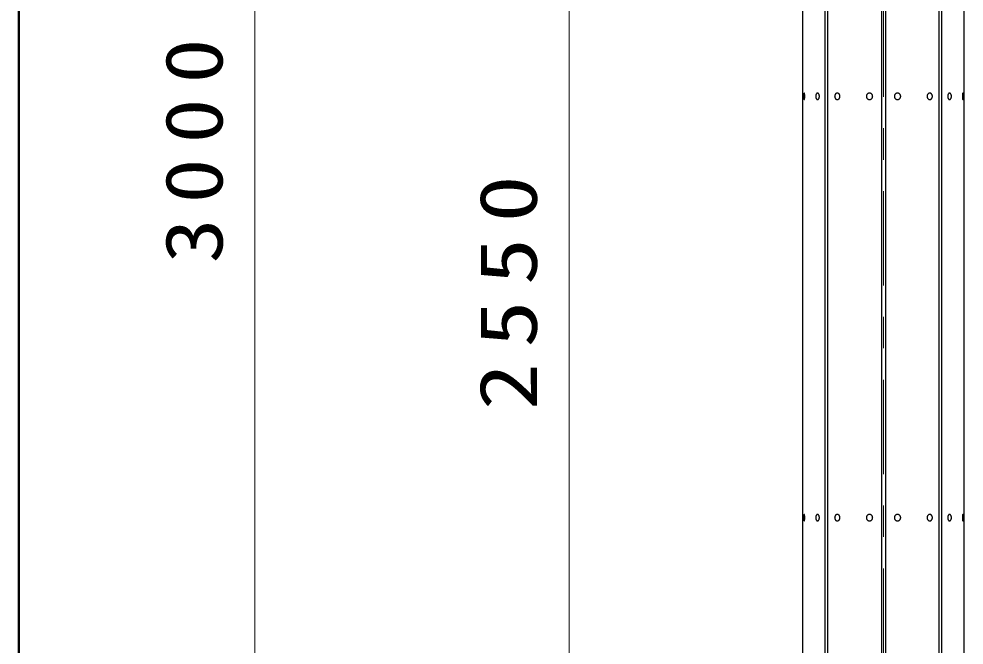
# Model space of a CAD drawing. Units: millimetres on the paper, scale 1:50. Extents: x -365 to 2, y 0 to 257.
# Drawn here: x -365 to -334.93, y 78.05 to 97.97 of the extents above; entities that cross this region are included whole.
import ezdxf

# ---------------------------------------------------------------- set-up
doc = ezdxf.new("R2010")
doc.units = ezdxf.units.MM
doc.linetypes.add('USER2', pattern=[6, 3, -1, 1, -1])
doc.layers.add('LY_1', color=7, linetype='Continuous', lineweight=25)
doc.layers.add('LY_2', color=7, linetype='Continuous', lineweight=13)
doc.styles.add('ＭＳ ゴシック', font='')
doc.styles.get('ＭＳ ゴシック').set_extended_font_data('MS Gothic')

msp = doc.modelspace()

# ---------------------------------------------------------------- linework, layer by layer
at = {"layer": 'LY_1', "linetype": 'USER2', "lineweight": 13}
msp.add_line((-337.491, 59.488), (-337.491, 127.226), dxfattribs=at)
at = {"layer": 'LY_1', "lineweight": 13}
for p, q in [((-357.491, 64.002), (-357.491, 124.002)), ((-347.491, 64.002), (-347.491, 115.002))]:
    msp.add_line(p, q, dxfattribs=at)
at = {"layer": 'LY_1'}
for p, q in [((-340.054, 67.002), (-340.054, 110.602)), ((-339.345, 67.002), (-339.345, 110.602)), ((-339.261, 67.002), (-339.261, 110.602)), ((-337.55, 67.002), (-337.55, 110.602)), ((-337.431, 110.602), (-337.431, 67.002)), ((-335.721, 67.002), (-335.721, 110.602)), ((-335.637, 67.002), (-335.637, 110.602)), ((-334.928, 67.002), (-334.928, 110.602))]:
    msp.add_line(p, q, dxfattribs=at)
for points in [[(-340.015, 95.604), (-340.016, 95.604), (-340.018, 95.602), (-340.019, 95.601), (-340.021, 95.598), (-340.022, 95.594), (-340.024, 95.59), (-340.025, 95.585), (-340.026, 95.58), (-340.027, 95.574), (-340.028, 95.567), (-340.029, 95.56), (-340.03, 95.553), (-340.03, 95.545), (-340.031, 95.537), (-340.031, 95.528), (-340.032, 95.519), (-340.032, 95.51), (-340.032, 95.502), (-340.032, 95.493), (-340.032, 95.484), (-340.031, 95.475), (-340.031, 95.467), (-340.03, 95.458), (-340.03, 95.45), (-340.029, 95.443), (-340.028, 95.436), (-340.027, 95.429), (-340.026, 95.423), (-340.025, 95.418), (-340.024, 95.413), (-340.022, 95.409), (-340.021, 95.405), (-340.019, 95.403), (-340.018, 95.401), (-340.016, 95.399), (-340.015, 95.399), (-340.014, 95.399), (-340.012, 95.401), (-340.011, 95.403), (-340.009, 95.405), (-340.008, 95.409), (-340.007, 95.413), (-340.005, 95.418), (-340.004, 95.423), (-340.003, 95.429), (-340.002, 95.436), (-340.001, 95.443), (-340, 95.45), (-340, 95.458), (-339.999, 95.467), (-339.999, 95.475), (-339.998, 95.484), (-339.998, 95.493), (-339.998, 95.502), (-339.998, 95.51), (-339.998, 95.519), (-339.999, 95.528), (-339.999, 95.537), (-340, 95.545), (-340, 95.553), (-340.001, 95.56), (-340.002, 95.567), (-340.003, 95.574), (-340.004, 95.58), (-340.005, 95.585), (-340.007, 95.59), (-340.008, 95.594), (-340.009, 95.598), (-340.011, 95.601), (-340.012, 95.602), (-340.014, 95.604)], [(-339.591, 95.604), (-339.596, 95.604), (-339.601, 95.602), (-339.606, 95.601), (-339.611, 95.598), (-339.615, 95.594), (-339.62, 95.59), (-339.624, 95.585), (-339.628, 95.58), (-339.632, 95.574), (-339.635, 95.567), (-339.639, 95.56), (-339.641, 95.553), (-339.644, 95.545), (-339.646, 95.537), (-339.647, 95.528), (-339.648, 95.519), (-339.649, 95.51), (-339.649, 95.502), (-339.649, 95.493), (-339.648, 95.484), (-339.647, 95.475), (-339.646, 95.467), (-339.644, 95.458), (-339.641, 95.45), (-339.639, 95.443), (-339.635, 95.436), (-339.632, 95.429), (-339.628, 95.423), (-339.624, 95.418), (-339.62, 95.413), (-339.615, 95.409), (-339.611, 95.405), (-339.606, 95.403), (-339.601, 95.401), (-339.596, 95.399), (-339.591, 95.399), (-339.585, 95.399), (-339.58, 95.401), (-339.575, 95.403), (-339.571, 95.405), (-339.566, 95.409), (-339.561, 95.413), (-339.557, 95.418), (-339.553, 95.423), (-339.549, 95.429), (-339.546, 95.436), (-339.543, 95.443), (-339.54, 95.45), (-339.538, 95.458), (-339.536, 95.467), (-339.534, 95.475), (-339.533, 95.484), (-339.532, 95.493), (-339.532, 95.502), (-339.532, 95.51), (-339.533, 95.519), (-339.534, 95.528), (-339.536, 95.537), (-339.538, 95.545), (-339.54, 95.553), (-339.543, 95.56), (-339.546, 95.567), (-339.549, 95.574), (-339.553, 95.58), (-339.557, 95.585), (-339.561, 95.59), (-339.566, 95.594), (-339.571, 95.598), (-339.575, 95.601), (-339.58, 95.602), (-339.585, 95.604)], [(-338.962, 95.604), (-338.969, 95.604), (-338.976, 95.602), (-338.983, 95.601), (-338.99, 95.598), (-338.997, 95.594), (-339.004, 95.59), (-339.01, 95.585), (-339.016, 95.58), (-339.021, 95.574), (-339.026, 95.567), (-339.031, 95.56), (-339.034, 95.553), (-339.038, 95.545), (-339.041, 95.537), (-339.043, 95.528), (-339.044, 95.519), (-339.045, 95.51), (-339.046, 95.502), (-339.045, 95.493), (-339.044, 95.484), (-339.043, 95.475), (-339.041, 95.467), (-339.038, 95.458), (-339.034, 95.45), (-339.031, 95.443), (-339.026, 95.436), (-339.021, 95.429), (-339.016, 95.423), (-339.01, 95.418), (-339.004, 95.413), (-338.997, 95.409), (-338.99, 95.405), (-338.983, 95.403), (-338.976, 95.401), (-338.969, 95.399), (-338.962, 95.399), (-338.954, 95.399), (-338.947, 95.401), (-338.94, 95.403), (-338.933, 95.405), (-338.926, 95.409), (-338.92, 95.413), (-338.914, 95.418), (-338.908, 95.423), (-338.902, 95.429), (-338.897, 95.436), (-338.893, 95.443), (-338.889, 95.45), (-338.886, 95.458), (-338.883, 95.467), (-338.881, 95.475), (-338.879, 95.484), (-338.878, 95.493), (-338.878, 95.502), (-338.878, 95.51), (-338.879, 95.519), (-338.881, 95.528), (-338.883, 95.537), (-338.886, 95.545), (-338.889, 95.553), (-338.893, 95.56), (-338.897, 95.567), (-338.902, 95.574), (-338.908, 95.58), (-338.914, 95.585), (-338.92, 95.59), (-338.926, 95.594), (-338.933, 95.598), (-338.94, 95.601), (-338.947, 95.602), (-338.954, 95.604)], [(-337.936, 95.604), (-337.945, 95.604), (-337.954, 95.602), (-337.962, 95.601), (-337.971, 95.598), (-337.979, 95.594), (-337.986, 95.59), (-337.994, 95.585), (-338.001, 95.58), (-338.007, 95.574), (-338.013, 95.567), (-338.018, 95.56), (-338.023, 95.553), (-338.027, 95.545), (-338.03, 95.537), (-338.033, 95.528), (-338.035, 95.519), (-338.036, 95.51), (-338.036, 95.502), (-338.036, 95.493), (-338.035, 95.484), (-338.033, 95.475), (-338.03, 95.467), (-338.027, 95.458), (-338.023, 95.45), (-338.018, 95.443), (-338.013, 95.436), (-338.007, 95.429), (-338.001, 95.423), (-337.994, 95.418), (-337.986, 95.413), (-337.979, 95.409), (-337.971, 95.405), (-337.962, 95.403), (-337.954, 95.401), (-337.945, 95.399), (-337.936, 95.399), (-337.928, 95.399), (-337.919, 95.401), (-337.911, 95.403), (-337.902, 95.405), (-337.894, 95.409), (-337.886, 95.413), (-337.879, 95.418), (-337.872, 95.423), (-337.866, 95.429), (-337.86, 95.436), (-337.855, 95.443), (-337.85, 95.45), (-337.846, 95.458), (-337.842, 95.467), (-337.84, 95.475), (-337.838, 95.484), (-337.837, 95.493), (-337.836, 95.502), (-337.837, 95.51), (-337.838, 95.519), (-337.84, 95.528), (-337.842, 95.537), (-337.846, 95.545), (-337.85, 95.553), (-337.855, 95.56), (-337.86, 95.567), (-337.866, 95.574), (-337.872, 95.58), (-337.879, 95.585), (-337.886, 95.59), (-337.894, 95.594), (-337.902, 95.598), (-337.911, 95.601), (-337.919, 95.602), (-337.928, 95.604)], [(-337.045, 95.604), (-337.054, 95.604), (-337.063, 95.602), (-337.071, 95.601), (-337.079, 95.598), (-337.087, 95.594), (-337.095, 95.59), (-337.103, 95.585), (-337.109, 95.58), (-337.116, 95.574), (-337.122, 95.567), (-337.127, 95.56), (-337.132, 95.553), (-337.136, 95.545), (-337.139, 95.537), (-337.142, 95.528), (-337.144, 95.519), (-337.145, 95.51), (-337.145, 95.502), (-337.145, 95.493), (-337.144, 95.484), (-337.142, 95.475), (-337.139, 95.467), (-337.136, 95.458), (-337.132, 95.45), (-337.127, 95.443), (-337.122, 95.436), (-337.116, 95.429), (-337.109, 95.423), (-337.103, 95.418), (-337.095, 95.413), (-337.087, 95.409), (-337.079, 95.405), (-337.071, 95.403), (-337.063, 95.401), (-337.054, 95.399), (-337.045, 95.399), (-337.036, 95.399), (-337.028, 95.401), (-337.019, 95.403), (-337.011, 95.405), (-337.003, 95.409), (-336.995, 95.413), (-336.988, 95.418), (-336.981, 95.423), (-336.974, 95.429), (-336.969, 95.436), (-336.963, 95.443), (-336.959, 95.45), (-336.955, 95.458), (-336.951, 95.467), (-336.949, 95.475), (-336.947, 95.484), (-336.946, 95.493), (-336.945, 95.502), (-336.946, 95.51), (-336.947, 95.519), (-336.949, 95.528), (-336.951, 95.537), (-336.955, 95.545), (-336.959, 95.553), (-336.963, 95.56), (-336.969, 95.567), (-336.974, 95.574), (-336.981, 95.58), (-336.988, 95.585), (-336.995, 95.59), (-337.003, 95.594), (-337.011, 95.598), (-337.019, 95.601), (-337.028, 95.602), (-337.036, 95.604)], [(-336.02, 95.604), (-336.027, 95.604), (-336.034, 95.602), (-336.042, 95.601), (-336.049, 95.598), (-336.055, 95.594), (-336.062, 95.59), (-336.068, 95.585), (-336.074, 95.58), (-336.079, 95.574), (-336.084, 95.567), (-336.089, 95.56), (-336.093, 95.553), (-336.096, 95.545), (-336.099, 95.537), (-336.101, 95.528), (-336.103, 95.519), (-336.104, 95.51), (-336.104, 95.502), (-336.104, 95.493), (-336.103, 95.484), (-336.101, 95.475), (-336.099, 95.467), (-336.096, 95.458), (-336.093, 95.45), (-336.089, 95.443), (-336.084, 95.436), (-336.079, 95.429), (-336.074, 95.423), (-336.068, 95.418), (-336.062, 95.413), (-336.055, 95.409), (-336.049, 95.405), (-336.042, 95.403), (-336.034, 95.401), (-336.027, 95.399), (-336.02, 95.399), (-336.013, 95.399), (-336.005, 95.401), (-335.998, 95.403), (-335.991, 95.405), (-335.984, 95.409), (-335.978, 95.413), (-335.972, 95.418), (-335.966, 95.423), (-335.96, 95.429), (-335.956, 95.436), (-335.951, 95.443), (-335.947, 95.45), (-335.944, 95.458), (-335.941, 95.467), (-335.939, 95.475), (-335.937, 95.484), (-335.936, 95.493), (-335.936, 95.502), (-335.936, 95.51), (-335.937, 95.519), (-335.939, 95.528), (-335.941, 95.537), (-335.944, 95.545), (-335.947, 95.553), (-335.951, 95.56), (-335.956, 95.567), (-335.96, 95.574), (-335.966, 95.58), (-335.972, 95.585), (-335.978, 95.59), (-335.984, 95.594), (-335.991, 95.598), (-335.998, 95.601), (-336.005, 95.602), (-336.013, 95.604)], [(-335.391, 95.604), (-335.396, 95.604), (-335.401, 95.602), (-335.406, 95.601), (-335.411, 95.598), (-335.416, 95.594), (-335.42, 95.59), (-335.425, 95.585), (-335.429, 95.58), (-335.432, 95.574), (-335.436, 95.567), (-335.439, 95.56), (-335.442, 95.553), (-335.444, 95.545), (-335.446, 95.537), (-335.447, 95.528), (-335.449, 95.519), (-335.449, 95.51), (-335.449, 95.502), (-335.449, 95.493), (-335.449, 95.484), (-335.447, 95.475), (-335.446, 95.467), (-335.444, 95.458), (-335.442, 95.45), (-335.439, 95.443), (-335.436, 95.436), (-335.432, 95.429), (-335.429, 95.423), (-335.425, 95.418), (-335.42, 95.413), (-335.416, 95.409), (-335.411, 95.405), (-335.406, 95.403), (-335.401, 95.401), (-335.396, 95.399), (-335.391, 95.399), (-335.386, 95.399), (-335.381, 95.401), (-335.376, 95.403), (-335.371, 95.405), (-335.366, 95.409), (-335.362, 95.413), (-335.357, 95.418), (-335.353, 95.423), (-335.35, 95.429), (-335.346, 95.436), (-335.343, 95.443), (-335.34, 95.45), (-335.338, 95.458), (-335.336, 95.467), (-335.334, 95.475), (-335.333, 95.484), (-335.333, 95.493), (-335.332, 95.502), (-335.333, 95.51), (-335.333, 95.519), (-335.334, 95.528), (-335.336, 95.537), (-335.338, 95.545), (-335.34, 95.553), (-335.343, 95.56), (-335.346, 95.567), (-335.35, 95.574), (-335.353, 95.58), (-335.357, 95.585), (-335.362, 95.59), (-335.366, 95.594), (-335.371, 95.598), (-335.376, 95.601), (-335.381, 95.602), (-335.386, 95.604)], [(-334.967, 95.604), (-334.968, 95.604), (-334.969, 95.602), (-334.971, 95.601), (-334.972, 95.598), (-334.974, 95.594), (-334.975, 95.59), (-334.976, 95.585), (-334.977, 95.58), (-334.979, 95.574), (-334.98, 95.567), (-334.98, 95.56), (-334.981, 95.553), (-334.982, 95.545), (-334.983, 95.537), (-334.983, 95.528), (-334.983, 95.519), (-334.983, 95.51), (-334.984, 95.502), (-334.983, 95.493), (-334.983, 95.484), (-334.983, 95.475), (-334.983, 95.467), (-334.982, 95.458), (-334.981, 95.45), (-334.98, 95.443), (-334.98, 95.436), (-334.979, 95.429), (-334.977, 95.423), (-334.976, 95.418), (-334.975, 95.413), (-334.974, 95.409), (-334.972, 95.405), (-334.971, 95.403), (-334.969, 95.401), (-334.968, 95.399), (-334.967, 95.399), (-334.965, 95.399), (-334.964, 95.401), (-334.962, 95.403), (-334.961, 95.405), (-334.959, 95.409), (-334.958, 95.413), (-334.957, 95.418), (-334.956, 95.423), (-334.955, 95.429), (-334.954, 95.436), (-334.953, 95.443), (-334.952, 95.45), (-334.951, 95.458), (-334.951, 95.467), (-334.95, 95.475), (-334.95, 95.484), (-334.95, 95.493), (-334.95, 95.502), (-334.95, 95.51), (-334.95, 95.519), (-334.95, 95.528), (-334.951, 95.537), (-334.951, 95.545), (-334.952, 95.553), (-334.953, 95.56), (-334.954, 95.567), (-334.955, 95.574), (-334.956, 95.58), (-334.957, 95.585), (-334.958, 95.59), (-334.959, 95.594), (-334.961, 95.598), (-334.962, 95.601), (-334.964, 95.602), (-334.965, 95.604)], [(-340.015, 82.204), (-340.016, 82.204), (-340.018, 82.202), (-340.019, 82.201), (-340.021, 82.198), (-340.022, 82.194), (-340.024, 82.19), (-340.025, 82.185), (-340.026, 82.18), (-340.027, 82.174), (-340.028, 82.167), (-340.029, 82.16), (-340.03, 82.153), (-340.03, 82.145), (-340.031, 82.137), (-340.031, 82.128), (-340.032, 82.119), (-340.032, 82.11), (-340.032, 82.102), (-340.032, 82.093), (-340.032, 82.084), (-340.031, 82.075), (-340.031, 82.066), (-340.03, 82.058), (-340.03, 82.05), (-340.029, 82.043), (-340.028, 82.036), (-340.027, 82.029), (-340.026, 82.023), (-340.025, 82.018), (-340.024, 82.013), (-340.022, 82.009), (-340.021, 82.005), (-340.019, 82.003), (-340.018, 82.001), (-340.016, 81.999), (-340.015, 81.999), (-340.014, 81.999), (-340.012, 82.001), (-340.011, 82.003), (-340.009, 82.005), (-340.008, 82.009), (-340.007, 82.013), (-340.005, 82.018), (-340.004, 82.023), (-340.003, 82.029), (-340.002, 82.036), (-340.001, 82.043), (-340, 82.05), (-340, 82.058), (-339.999, 82.066), (-339.999, 82.075), (-339.998, 82.084), (-339.998, 82.093), (-339.998, 82.102), (-339.998, 82.11), (-339.998, 82.119), (-339.999, 82.128), (-339.999, 82.137), (-340, 82.145), (-340, 82.153), (-340.001, 82.16), (-340.002, 82.167), (-340.003, 82.174), (-340.004, 82.18), (-340.005, 82.185), (-340.007, 82.19), (-340.008, 82.194), (-340.009, 82.198), (-340.011, 82.201), (-340.012, 82.202), (-340.014, 82.204)], [(-339.591, 82.204), (-339.596, 82.204), (-339.601, 82.202), (-339.606, 82.201), (-339.611, 82.198), (-339.615, 82.194), (-339.62, 82.19), (-339.624, 82.185), (-339.628, 82.18), (-339.632, 82.174), (-339.635, 82.167), (-339.639, 82.16), (-339.641, 82.153), (-339.644, 82.145), (-339.646, 82.137), (-339.647, 82.128), (-339.648, 82.119), (-339.649, 82.11), (-339.649, 82.102), (-339.649, 82.093), (-339.648, 82.084), (-339.647, 82.075), (-339.646, 82.066), (-339.644, 82.058), (-339.641, 82.05), (-339.639, 82.043), (-339.635, 82.036), (-339.632, 82.029), (-339.628, 82.023), (-339.624, 82.018), (-339.62, 82.013), (-339.615, 82.009), (-339.611, 82.005), (-339.606, 82.003), (-339.601, 82.001), (-339.596, 81.999), (-339.591, 81.999), (-339.585, 81.999), (-339.58, 82.001), (-339.575, 82.003), (-339.571, 82.005), (-339.566, 82.009), (-339.561, 82.013), (-339.557, 82.018), (-339.553, 82.023), (-339.549, 82.029), (-339.546, 82.036), (-339.543, 82.043), (-339.54, 82.05), (-339.538, 82.058), (-339.536, 82.066), (-339.534, 82.075), (-339.533, 82.084), (-339.532, 82.093), (-339.532, 82.102), (-339.532, 82.11), (-339.533, 82.119), (-339.534, 82.128), (-339.536, 82.137), (-339.538, 82.145), (-339.54, 82.153), (-339.543, 82.16), (-339.546, 82.167), (-339.549, 82.174), (-339.553, 82.18), (-339.557, 82.185), (-339.561, 82.19), (-339.566, 82.194), (-339.571, 82.198), (-339.575, 82.201), (-339.58, 82.202), (-339.585, 82.204)], [(-338.962, 82.204), (-338.969, 82.204), (-338.976, 82.202), (-338.983, 82.201), (-338.99, 82.198), (-338.997, 82.194), (-339.004, 82.19), (-339.01, 82.185), (-339.016, 82.18), (-339.021, 82.174), (-339.026, 82.167), (-339.031, 82.16), (-339.034, 82.153), (-339.038, 82.145), (-339.041, 82.137), (-339.043, 82.128), (-339.044, 82.119), (-339.045, 82.11), (-339.046, 82.102), (-339.045, 82.093), (-339.044, 82.084), (-339.043, 82.075), (-339.041, 82.066), (-339.038, 82.058), (-339.034, 82.05), (-339.031, 82.043), (-339.026, 82.036), (-339.021, 82.029), (-339.016, 82.023), (-339.01, 82.018), (-339.004, 82.013), (-338.997, 82.009), (-338.99, 82.005), (-338.983, 82.003), (-338.976, 82.001), (-338.969, 81.999), (-338.962, 81.999), (-338.954, 81.999), (-338.947, 82.001), (-338.94, 82.003), (-338.933, 82.005), (-338.926, 82.009), (-338.92, 82.013), (-338.914, 82.018), (-338.908, 82.023), (-338.902, 82.029), (-338.897, 82.036), (-338.893, 82.043), (-338.889, 82.05), (-338.886, 82.058), (-338.883, 82.066), (-338.881, 82.075), (-338.879, 82.084), (-338.878, 82.093), (-338.878, 82.102), (-338.878, 82.11), (-338.879, 82.119), (-338.881, 82.128), (-338.883, 82.137), (-338.886, 82.145), (-338.889, 82.153), (-338.893, 82.16), (-338.897, 82.167), (-338.902, 82.174), (-338.908, 82.18), (-338.914, 82.185), (-338.92, 82.19), (-338.926, 82.194), (-338.933, 82.198), (-338.94, 82.201), (-338.947, 82.202), (-338.954, 82.204)], [(-337.936, 82.204), (-337.945, 82.204), (-337.954, 82.202), (-337.962, 82.201), (-337.971, 82.198), (-337.979, 82.194), (-337.986, 82.19), (-337.994, 82.185), (-338.001, 82.18), (-338.007, 82.174), (-338.013, 82.167), (-338.018, 82.16), (-338.023, 82.153), (-338.027, 82.145), (-338.03, 82.137), (-338.033, 82.128), (-338.035, 82.119), (-338.036, 82.11), (-338.036, 82.102), (-338.036, 82.093), (-338.035, 82.084), (-338.033, 82.075), (-338.03, 82.066), (-338.027, 82.058), (-338.023, 82.05), (-338.018, 82.043), (-338.013, 82.036), (-338.007, 82.029), (-338.001, 82.023), (-337.994, 82.018), (-337.986, 82.013), (-337.979, 82.009), (-337.971, 82.005), (-337.962, 82.003), (-337.954, 82.001), (-337.945, 81.999), (-337.936, 81.999), (-337.928, 81.999), (-337.919, 82.001), (-337.911, 82.003), (-337.902, 82.005), (-337.894, 82.009), (-337.886, 82.013), (-337.879, 82.018), (-337.872, 82.023), (-337.866, 82.029), (-337.86, 82.036), (-337.855, 82.043), (-337.85, 82.05), (-337.846, 82.058), (-337.842, 82.066), (-337.84, 82.075), (-337.838, 82.084), (-337.837, 82.093), (-337.836, 82.102), (-337.837, 82.11), (-337.838, 82.119), (-337.84, 82.128), (-337.842, 82.137), (-337.846, 82.145), (-337.85, 82.153), (-337.855, 82.16), (-337.86, 82.167), (-337.866, 82.174), (-337.872, 82.18), (-337.879, 82.185), (-337.886, 82.19), (-337.894, 82.194), (-337.902, 82.198), (-337.911, 82.201), (-337.919, 82.202), (-337.928, 82.204)], [(-337.045, 82.204), (-337.054, 82.204), (-337.063, 82.202), (-337.071, 82.201), (-337.079, 82.198), (-337.087, 82.194), (-337.095, 82.19), (-337.103, 82.185), (-337.109, 82.18), (-337.116, 82.174), (-337.122, 82.167), (-337.127, 82.16), (-337.132, 82.153), (-337.136, 82.145), (-337.139, 82.137), (-337.142, 82.128), (-337.144, 82.119), (-337.145, 82.11), (-337.145, 82.102), (-337.145, 82.093), (-337.144, 82.084), (-337.142, 82.075), (-337.139, 82.066), (-337.136, 82.058), (-337.132, 82.05), (-337.127, 82.043), (-337.122, 82.036), (-337.116, 82.029), (-337.109, 82.023), (-337.103, 82.018), (-337.095, 82.013), (-337.087, 82.009), (-337.079, 82.005), (-337.071, 82.003), (-337.063, 82.001), (-337.054, 81.999), (-337.045, 81.999), (-337.036, 81.999), (-337.028, 82.001), (-337.019, 82.003), (-337.011, 82.005), (-337.003, 82.009), (-336.995, 82.013), (-336.988, 82.018), (-336.981, 82.023), (-336.974, 82.029), (-336.969, 82.036), (-336.963, 82.043), (-336.959, 82.05), (-336.955, 82.058), (-336.951, 82.066), (-336.949, 82.075), (-336.947, 82.084), (-336.946, 82.093), (-336.945, 82.102), (-336.946, 82.11), (-336.947, 82.119), (-336.949, 82.128), (-336.951, 82.137), (-336.955, 82.145), (-336.959, 82.153), (-336.963, 82.16), (-336.969, 82.167), (-336.974, 82.174), (-336.981, 82.18), (-336.988, 82.185), (-336.995, 82.19), (-337.003, 82.194), (-337.011, 82.198), (-337.019, 82.201), (-337.028, 82.202), (-337.036, 82.204)], [(-336.02, 82.204), (-336.027, 82.204), (-336.034, 82.202), (-336.042, 82.201), (-336.049, 82.198), (-336.055, 82.194), (-336.062, 82.19), (-336.068, 82.185), (-336.074, 82.18), (-336.079, 82.174), (-336.084, 82.167), (-336.089, 82.16), (-336.093, 82.153), (-336.096, 82.145), (-336.099, 82.137), (-336.101, 82.128), (-336.103, 82.119), (-336.104, 82.11), (-336.104, 82.102), (-336.104, 82.093), (-336.103, 82.084), (-336.101, 82.075), (-336.099, 82.066), (-336.096, 82.058), (-336.093, 82.05), (-336.089, 82.043), (-336.084, 82.036), (-336.079, 82.029), (-336.074, 82.023), (-336.068, 82.018), (-336.062, 82.013), (-336.055, 82.009), (-336.049, 82.005), (-336.042, 82.003), (-336.034, 82.001), (-336.027, 81.999), (-336.02, 81.999), (-336.013, 81.999), (-336.005, 82.001), (-335.998, 82.003), (-335.991, 82.005), (-335.984, 82.009), (-335.978, 82.013), (-335.972, 82.018), (-335.966, 82.023), (-335.96, 82.029), (-335.956, 82.036), (-335.951, 82.043), (-335.947, 82.05), (-335.944, 82.058), (-335.941, 82.066), (-335.939, 82.075), (-335.937, 82.084), (-335.936, 82.093), (-335.936, 82.102), (-335.936, 82.11), (-335.937, 82.119), (-335.939, 82.128), (-335.941, 82.137), (-335.944, 82.145), (-335.947, 82.153), (-335.951, 82.16), (-335.956, 82.167), (-335.96, 82.174), (-335.966, 82.18), (-335.972, 82.185), (-335.978, 82.19), (-335.984, 82.194), (-335.991, 82.198), (-335.998, 82.201), (-336.005, 82.202), (-336.013, 82.204)], [(-335.391, 82.204), (-335.396, 82.204), (-335.401, 82.202), (-335.406, 82.201), (-335.411, 82.198), (-335.416, 82.194), (-335.42, 82.19), (-335.425, 82.185), (-335.429, 82.18), (-335.432, 82.174), (-335.436, 82.167), (-335.439, 82.16), (-335.442, 82.153), (-335.444, 82.145), (-335.446, 82.137), (-335.447, 82.128), (-335.449, 82.119), (-335.449, 82.11), (-335.449, 82.102), (-335.449, 82.093), (-335.449, 82.084), (-335.447, 82.075), (-335.446, 82.066), (-335.444, 82.058), (-335.442, 82.05), (-335.439, 82.043), (-335.436, 82.036), (-335.432, 82.029), (-335.429, 82.023), (-335.425, 82.018), (-335.42, 82.013), (-335.416, 82.009), (-335.411, 82.005), (-335.406, 82.003), (-335.401, 82.001), (-335.396, 81.999), (-335.391, 81.999), (-335.386, 81.999), (-335.381, 82.001), (-335.376, 82.003), (-335.371, 82.005), (-335.366, 82.009), (-335.362, 82.013), (-335.357, 82.018), (-335.353, 82.023), (-335.35, 82.029), (-335.346, 82.036), (-335.343, 82.043), (-335.34, 82.05), (-335.338, 82.058), (-335.336, 82.066), (-335.334, 82.075), (-335.333, 82.084), (-335.333, 82.093), (-335.332, 82.102), (-335.333, 82.11), (-335.333, 82.119), (-335.334, 82.128), (-335.336, 82.137), (-335.338, 82.145), (-335.34, 82.153), (-335.343, 82.16), (-335.346, 82.167), (-335.35, 82.174), (-335.353, 82.18), (-335.357, 82.185), (-335.362, 82.19), (-335.366, 82.194), (-335.371, 82.198), (-335.376, 82.201), (-335.381, 82.202), (-335.386, 82.204)], [(-334.967, 82.204), (-334.968, 82.204), (-334.969, 82.202), (-334.971, 82.201), (-334.972, 82.198), (-334.974, 82.194), (-334.975, 82.19), (-334.976, 82.185), (-334.977, 82.18), (-334.979, 82.174), (-334.98, 82.167), (-334.98, 82.16), (-334.981, 82.153), (-334.982, 82.145), (-334.983, 82.137), (-334.983, 82.128), (-334.983, 82.119), (-334.983, 82.11), (-334.984, 82.102), (-334.983, 82.093), (-334.983, 82.084), (-334.983, 82.075), (-334.983, 82.066), (-334.982, 82.058), (-334.981, 82.05), (-334.98, 82.043), (-334.98, 82.036), (-334.979, 82.029), (-334.977, 82.023), (-334.976, 82.018), (-334.975, 82.013), (-334.974, 82.009), (-334.972, 82.005), (-334.971, 82.003), (-334.969, 82.001), (-334.968, 81.999), (-334.967, 81.999), (-334.965, 81.999), (-334.964, 82.001), (-334.962, 82.003), (-334.961, 82.005), (-334.959, 82.009), (-334.958, 82.013), (-334.957, 82.018), (-334.956, 82.023), (-334.955, 82.029), (-334.954, 82.036), (-334.953, 82.043), (-334.952, 82.05), (-334.951, 82.058), (-334.951, 82.066), (-334.95, 82.075), (-334.95, 82.084), (-334.95, 82.093), (-334.95, 82.102), (-334.95, 82.11), (-334.95, 82.119), (-334.95, 82.128), (-334.951, 82.137), (-334.951, 82.145), (-334.952, 82.153), (-334.953, 82.16), (-334.954, 82.167), (-334.955, 82.174), (-334.956, 82.18), (-334.957, 82.185), (-334.958, 82.19), (-334.959, 82.194), (-334.961, 82.198), (-334.962, 82.201), (-334.964, 82.202), (-334.965, 82.204)]]:
    msp.add_lwpolyline(points, close=True, dxfattribs=at)
at = {"layer": 'LY_2', "lineweight": 50}
msp.add_line((-365, 257), (-365, 0), dxfattribs=at)

# ---------------------------------------------------------------- texts
at = {"layer": 'LY_1', "char_height": 1.833, "attachment_point": 8, "rotation": 90, "style": 'ＭＳ ゴシック'}
for s, insert in [('\\T1.33;\\W1.15;3000', (-358.491, 94.002)), ('\\T1.33;\\W1.2;2550', (-348.491, 89.502))]:
    msp.add_mtext(s, dxfattribs=dict(at, insert=insert))

doc.saveas('drawing.dxf')
